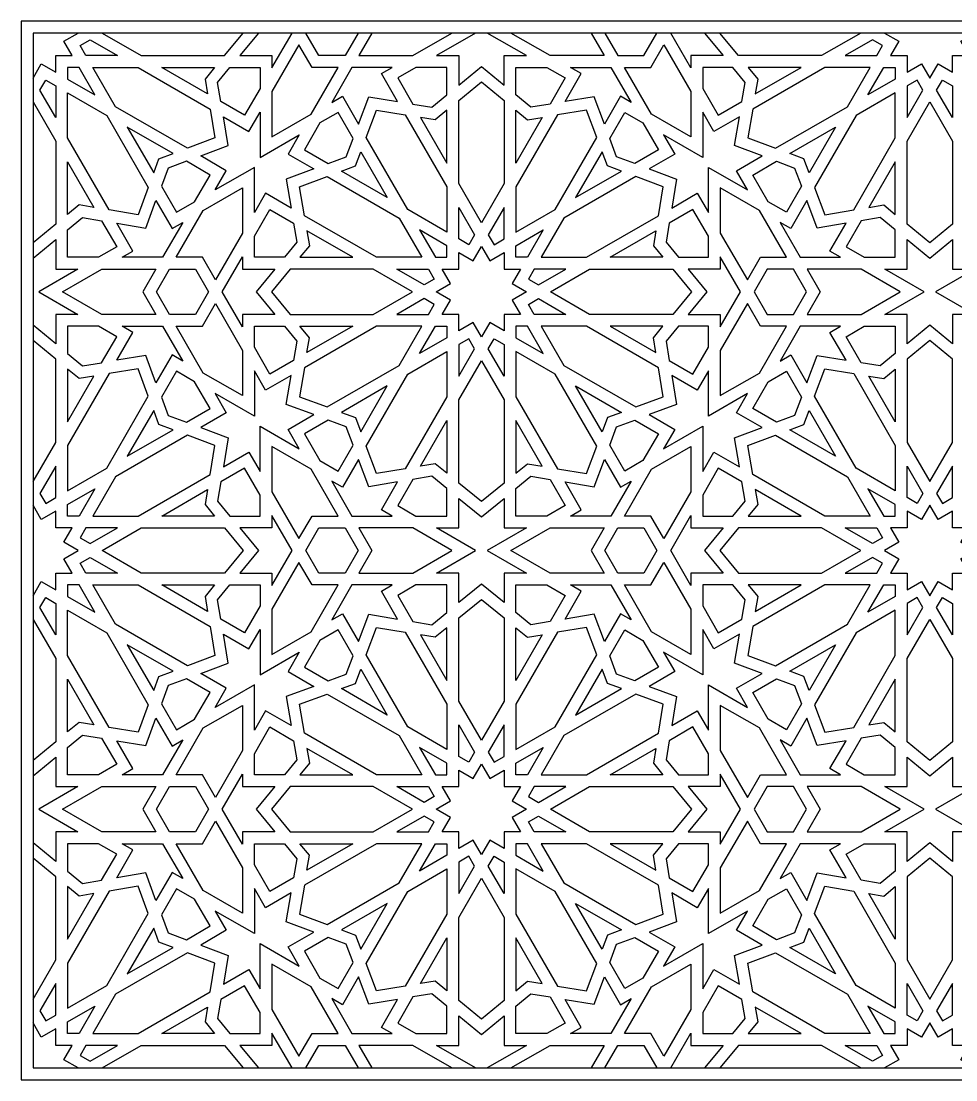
# Model space of a CAD drawing. Extents: x 1064 to 2722, y -963 to 3.
# Drawn here: x 1064 to 1917, y -963 to 3 of the extents above; entities that cross this region are included whole.
import ezdxf

# ---------------------------------------------------------------- set-up
doc = ezdxf.new("R2010")
doc.units = 0
doc.layers.add('LAYER_05', color=7, linetype='CONTINUOUS')

msp = doc.modelspace()

# ---------------------------------------------------------------- linework, layer by layer
at = {"layer": 'LAYER_05'}
for points in [[(1063.95, -963.33), (2721.77, -963.33), (2721.77, 2.96), (1063.95, 2.96)], [(1074.77, -952.51), (2710.94, -952.51), (2710.94, -7.86), (1074.77, -7.86)], [(1151.81, -28.5), (1123.02, -28.5), (1117.75, -19.38), (1126.88, -14.11)], [(1317.38, -18.69), (1292.74, -61.37), (1292.74, -102.66), (1328.49, -82.01), (1353.14, -39.33), (1329.3, -39.33)], [(1650.25, -18.69), (1674.89, -61.37), (1674.89, -102.66), (1639.14, -82.01), (1614.49, -39.33), (1638.33, -39.33)], [(1815.82, -28.5), (1844.61, -28.5), (1849.88, -19.38), (1840.75, -14.11)], [(1131.17, -64.26), (1116.77, -39.33), (1106.24, -39.33), (1106.24, -49.86)], [(1236.27, -77.27), (1240.66, -103.64), (1215.63, -113.02), (1149.91, -75.08), (1129.27, -39.33), (1170.55, -39.33)], [(1192.2, -39.33), (1240.43, -39.33), (1231.71, -49.91), (1233.97, -63.44)], [(1243.2, -52.99), (1254.45, -39.33), (1281.92, -39.33), (1281.92, -58.47), (1267.78, -82.96), (1246.11, -70.45)], [(1381.03, -65.99), (1407.4, -70.39), (1392.71, -44.94), (1402.43, -39.33), (1365.63, -39.33), (1347.24, -71.19), (1356.96, -65.58), (1371.65, -91.03)], [(1407.49, -48.9), (1421.23, -72.69), (1438.69, -75.6), (1452.35, -64.35), (1452.35, -39.33), (1424.07, -39.33)], [(1560.14, -48.9), (1546.4, -72.69), (1528.94, -75.6), (1515.28, -64.35), (1515.28, -39.33), (1543.56, -39.33)], [(1586.6, -65.99), (1560.23, -70.39), (1574.92, -44.94), (1565.2, -39.33), (1602, -39.33), (1620.39, -71.19), (1610.67, -65.58), (1595.98, -91.03)], [(1724.43, -52.99), (1713.18, -39.33), (1685.72, -39.33), (1685.72, -58.47), (1699.85, -82.96), (1721.52, -70.45)], [(1731.36, -77.27), (1726.97, -103.64), (1752, -113.02), (1817.72, -75.08), (1838.36, -39.33), (1797.08, -39.33)], [(1775.43, -39.33), (1727.2, -39.33), (1735.92, -49.91), (1733.66, -63.44)], [(1836.46, -64.26), (1850.86, -39.33), (1861.39, -39.33), (1861.39, -49.86)], [(1095.41, -56.11), (1095.41, -84.9), (1081.02, -59.97), (1086.29, -50.84)], [(1504.46, -145.34), (1483.82, -181.09), (1463.17, -145.34), (1463.17, -69.46), (1483.82, -52.47), (1504.46, -69.46)], [(1872.22, -56.11), (1872.22, -84.9), (1886.61, -59.97), (1881.34, -50.84)], [(1913.5, -56.11), (1913.5, -84.9), (1899.11, -59.97), (1904.38, -50.84)], [(1106.24, -62.36), (1141.99, -83), (1179.93, -148.72), (1170.55, -173.75), (1144.18, -169.36), (1106.24, -103.64)], [(1861.39, -62.36), (1825.64, -83), (1787.7, -148.72), (1797.08, -173.75), (1823.45, -169.36), (1861.39, -103.64)], [(1892.86, -199.42), (1872.22, -182.43), (1872.22, -106.54), (1892.86, -70.79), (1913.5, -106.54), (1913.5, -182.43)], [(1330.82, -131.86), (1305.78, -141.24), (1310.18, -167.61), (1286.85, -154.14), (1276.67, -171.77), (1276.67, -130.48), (1240.92, -151.13), (1251.1, -133.5), (1227.77, -120.03), (1252.8, -110.65), (1248.41, -84.28), (1271.74, -97.75), (1281.92, -80.12), (1281.92, -121.4), (1317.67, -100.76), (1307.49, -118.39)], [(1322.28, -114.43), (1343.95, -126.94), (1360.52, -120.73), (1366.73, -104.15), (1352.99, -80.36), (1336.41, -89.94)], [(1414.41, -82.53), (1452.35, -148.24), (1452.35, -189.52), (1416.6, -168.88), (1378.66, -103.17), (1388.04, -78.13)], [(1428.24, -84.83), (1452.35, -126.59), (1452.35, -78.37), (1441.76, -87.08)], [(1553.22, -82.53), (1515.28, -148.24), (1515.28, -189.52), (1551.03, -168.88), (1588.97, -103.17), (1579.59, -78.13)], [(1539.39, -84.83), (1515.28, -126.59), (1515.28, -78.37), (1525.87, -87.08)], [(1645.35, -114.43), (1623.68, -126.94), (1607.11, -120.73), (1600.9, -104.15), (1614.64, -80.36), (1631.22, -89.94)], [(1636.81, -131.86), (1661.85, -141.24), (1657.45, -167.61), (1680.78, -154.14), (1690.96, -171.77), (1690.96, -130.48), (1726.71, -151.13), (1716.53, -133.5), (1739.86, -120.03), (1714.83, -110.65), (1719.22, -84.28), (1695.89, -97.75), (1685.72, -80.12), (1685.72, -121.4), (1649.96, -100.76), (1660.14, -118.39)], [(1202.5, -117.94), (1160.74, -93.83), (1184.85, -135.59), (1189.66, -122.75)], [(1765.13, -117.94), (1806.89, -93.83), (1782.78, -135.59), (1777.97, -122.75)], [(1106.24, -173.52), (1106.24, -125.29), (1130.35, -167.06), (1116.82, -164.8)], [(1198.07, -131.16), (1191.86, -147.73), (1205.59, -171.52), (1222.17, -161.95), (1236.31, -137.46), (1214.64, -124.95)], [(1397.85, -158.06), (1356.09, -133.95), (1368.93, -129.13), (1373.74, -116.29)], [(1569.78, -158.06), (1611.54, -133.95), (1598.7, -129.13), (1593.89, -116.29)], [(1769.56, -131.16), (1775.77, -147.73), (1762.04, -171.52), (1745.46, -161.95), (1731.32, -137.46), (1752.99, -124.95)], [(1861.39, -173.52), (1861.39, -125.29), (1837.28, -167.06), (1850.81, -164.8)], [(1322.32, -174.62), (1317.92, -148.25), (1342.96, -138.86), (1408.67, -176.81), (1429.32, -212.56), (1388.03, -212.56)], [(1645.31, -174.62), (1649.71, -148.25), (1624.67, -138.86), (1558.96, -176.81), (1538.31, -212.56), (1579.6, -212.56)], [(1230.1, -169.87), (1265.85, -149.23), (1265.85, -190.51), (1241.2, -233.2), (1229.29, -212.56), (1205.45, -212.56)], [(1737.53, -169.87), (1701.78, -149.23), (1701.78, -190.51), (1726.43, -233.2), (1738.34, -212.56), (1762.18, -212.56)], [(1177.56, -185.89), (1186.94, -160.86), (1201.63, -186.31), (1211.35, -180.69), (1192.95, -212.56), (1156.16, -212.56), (1165.88, -206.95), (1151.19, -181.5)], [(1790.07, -185.89), (1780.69, -160.86), (1766, -186.31), (1756.28, -180.69), (1774.68, -212.56), (1811.47, -212.56), (1801.75, -206.95), (1816.44, -181.5)], [(1276.67, -212.56), (1276.67, -193.41), (1290.81, -168.92), (1312.48, -181.44), (1315.39, -198.89), (1304.14, -212.56)], [(1477.57, -191.92), (1472.3, -201.04), (1463.17, -195.77), (1463.17, -166.99)], [(1490.06, -191.92), (1495.33, -201.04), (1504.46, -195.77), (1504.46, -166.99)], [(1690.96, -212.56), (1690.96, -193.41), (1676.82, -168.92), (1655.15, -181.44), (1652.24, -198.89), (1663.49, -212.56)], [(1106.24, -212.56), (1106.24, -187.54), (1119.9, -176.29), (1137.36, -179.2), (1151.09, -202.99), (1134.51, -212.56)], [(1861.39, -212.56), (1861.39, -187.54), (1847.73, -176.29), (1830.27, -179.2), (1816.54, -202.99), (1833.12, -212.56)], [(1318.16, -212.56), (1366.39, -212.56), (1324.62, -188.44), (1326.87, -201.97)], [(1427.42, -187.63), (1441.81, -212.56), (1452.35, -212.56), (1452.35, -202.02)], [(1540.21, -187.63), (1525.82, -212.56), (1515.28, -212.56), (1515.28, -202.02)], [(1649.47, -212.56), (1601.24, -212.56), (1643.01, -188.44), (1640.76, -201.97)], [(1455.62, -251.58), (1442.53, -244.02), (1455.62, -236.47), (1448.06, -223.38), (1463.17, -223.38), (1463.17, -208.27), (1476.26, -215.83), (1483.82, -202.74), (1491.37, -215.83), (1504.46, -208.27), (1504.46, -223.38), (1519.57, -223.38), (1512.01, -236.47), (1525.1, -244.02), (1512.01, -251.58), (1519.57, -264.67), (1504.46, -264.67), (1504.46, -279.78), (1491.37, -272.22), (1483.82, -285.31), (1476.26, -272.22), (1463.17, -279.78), (1463.17, -264.67), (1448.06, -264.67)], [(1892.86, -274.61), (1872.22, -291.6), (1872.22, -264.67), (1851.86, -264.67), (1887.62, -244.02), (1851.86, -223.38), (1872.22, -223.38), (1872.22, -196.44), (1892.86, -213.44), (1913.5, -196.44), (1913.5, -223.38), (1933.85, -223.38), (1898.1, -244.02), (1933.85, -264.67), (1913.5, -264.67), (1913.5, -291.6)], [(1278.24, -244.02), (1295.23, -264.67), (1265.85, -264.67), (1265.85, -275.89), (1247.45, -244.02), (1265.85, -212.16), (1265.85, -223.38), (1295.23, -223.38)], [(1689.39, -244.02), (1672.4, -264.67), (1701.78, -264.67), (1701.78, -275.89), (1720.18, -244.02), (1701.78, -212.16), (1701.78, -223.38), (1672.4, -223.38)], [(1101.66, -244.02), (1137.41, -223.38), (1186.7, -223.38), (1174.79, -244.02), (1186.7, -264.67), (1137.41, -264.67)], [(1234.96, -244.02), (1223.04, -264.67), (1199.2, -264.67), (1187.28, -244.02), (1199.2, -223.38), (1223.04, -223.38)], [(1309.25, -264.67), (1385.13, -264.67), (1420.89, -244.02), (1385.13, -223.38), (1309.25, -223.38), (1292.26, -244.02)], [(1440.83, -232.51), (1431.71, -237.77), (1406.78, -223.38), (1435.57, -223.38)], [(1526.8, -232.51), (1535.92, -237.77), (1560.85, -223.38), (1532.07, -223.38)], [(1658.38, -264.67), (1582.5, -264.67), (1546.75, -244.02), (1582.5, -223.38), (1658.38, -223.38), (1675.37, -244.02)], [(1732.68, -244.02), (1744.59, -264.67), (1768.43, -264.67), (1780.35, -244.02), (1768.43, -223.38), (1744.59, -223.38)], [(1865.97, -244.02), (1830.22, -223.38), (1780.93, -223.38), (1792.84, -244.02), (1780.93, -264.67), (1830.22, -264.67)], [(1406.78, -264.67), (1435.57, -264.67), (1440.83, -255.54), (1431.71, -250.27)], [(1560.85, -264.67), (1532.07, -264.67), (1526.8, -255.54), (1535.92, -250.27)], [(1265.85, -338.82), (1230.1, -318.18), (1205.45, -275.49), (1229.29, -275.49), (1241.2, -254.85), (1265.85, -297.53)], [(1701.78, -338.82), (1737.53, -318.18), (1762.18, -275.49), (1738.34, -275.49), (1726.43, -254.85), (1701.78, -297.53)], [(1119.9, -311.76), (1137.36, -308.85), (1151.09, -285.06), (1134.51, -275.49), (1106.24, -275.49), (1106.24, -300.51)], [(1177.56, -302.15), (1151.19, -306.55), (1165.88, -281.1), (1156.16, -275.49), (1192.95, -275.49), (1211.35, -307.35), (1201.63, -301.74), (1186.94, -327.19)], [(1276.67, -275.49), (1304.14, -275.49), (1315.39, -289.15), (1312.48, -306.61), (1290.81, -319.12), (1276.67, -294.63)], [(1322.32, -313.43), (1317.92, -339.8), (1342.96, -349.18), (1408.67, -311.24), (1429.32, -275.49), (1388.03, -275.49)], [(1318.16, -275.49), (1366.39, -275.49), (1324.62, -299.6), (1326.87, -286.08)], [(1427.42, -300.42), (1441.81, -275.49), (1452.35, -275.49), (1452.35, -286.02)], [(1540.21, -300.42), (1525.82, -275.49), (1515.28, -275.49), (1515.28, -286.02)], [(1579.6, -275.49), (1538.31, -275.49), (1558.96, -311.24), (1624.67, -349.18), (1649.71, -339.8), (1645.31, -313.43)], [(1649.47, -275.49), (1601.24, -275.49), (1643.01, -299.6), (1640.76, -286.08)], [(1690.96, -275.49), (1663.49, -275.49), (1652.24, -289.15), (1655.15, -306.61), (1676.82, -319.12), (1690.96, -294.63)], [(1790.07, -302.15), (1816.44, -306.55), (1801.75, -281.1), (1811.47, -275.49), (1774.68, -275.49), (1756.28, -307.35), (1766, -301.74), (1780.69, -327.19)], [(1847.73, -311.76), (1830.27, -308.85), (1816.54, -285.06), (1833.12, -275.49), (1861.39, -275.49), (1861.39, -300.51)], [(1477.57, -296.13), (1472.3, -287.01), (1463.17, -292.27), (1463.17, -321.06)], [(1495.33, -287.01), (1504.46, -292.27), (1504.46, -321.06), (1490.06, -296.13)], [(1892.86, -417.25), (1913.5, -381.5), (1913.5, -305.62), (1892.86, -288.63), (1872.22, -305.62), (1872.22, -381.5)], [(1378.66, -384.88), (1416.6, -319.16), (1452.35, -298.52), (1452.35, -339.81), (1414.41, -405.52), (1388.04, -409.91)], [(1579.59, -409.91), (1588.97, -384.88), (1551.03, -319.16), (1515.28, -298.52), (1515.28, -339.81), (1553.22, -405.52)], [(1504.46, -418.59), (1483.82, -435.58), (1463.17, -418.59), (1463.17, -342.71), (1483.82, -306.95), (1504.46, -342.71)], [(1170.55, -314.29), (1144.18, -318.69), (1106.24, -384.4), (1106.24, -425.69), (1141.99, -405.04), (1179.93, -339.33)], [(1116.82, -323.24), (1106.24, -314.53), (1106.24, -362.76), (1130.35, -320.99)], [(1198.07, -356.89), (1214.64, -363.1), (1236.31, -350.59), (1222.17, -326.1), (1205.59, -316.53), (1191.86, -340.32)], [(1227.77, -368.02), (1252.8, -377.4), (1248.41, -403.77), (1271.74, -390.3), (1281.92, -407.93), (1281.92, -366.64), (1317.67, -387.29), (1307.49, -369.66), (1330.82, -356.19), (1305.78, -346.81), (1310.18, -320.44), (1286.85, -333.91), (1276.67, -316.28), (1276.67, -357.56), (1240.92, -336.92), (1251.1, -354.55)], [(1714.83, -377.4), (1739.86, -368.02), (1716.53, -354.55), (1726.71, -336.92), (1690.96, -357.56), (1690.96, -316.28), (1680.78, -333.91), (1657.45, -320.44), (1661.85, -346.81), (1636.81, -356.19), (1660.14, -369.66), (1649.96, -387.29), (1685.72, -366.64), (1685.72, -407.93), (1695.89, -390.3), (1719.22, -403.77)], [(1769.56, -356.89), (1752.99, -363.1), (1731.32, -350.59), (1745.46, -326.1), (1762.04, -316.53), (1775.77, -340.32)], [(1797.08, -314.29), (1823.45, -318.69), (1861.39, -384.4), (1861.39, -425.69), (1825.64, -405.04), (1787.7, -339.33)], [(1850.81, -323.24), (1861.39, -314.53), (1861.39, -362.76), (1837.28, -320.99)], [(1373.74, -371.75), (1397.85, -329.99), (1356.09, -354.1), (1368.93, -358.91)], [(1569.78, -329.99), (1611.54, -354.1), (1598.7, -358.91), (1593.89, -371.75)], [(1189.66, -365.3), (1184.85, -352.45), (1160.74, -394.22), (1202.5, -370.11)], [(1777.97, -365.3), (1782.78, -352.45), (1806.89, -394.22), (1765.13, -370.11)], [(1352.99, -407.68), (1366.73, -383.89), (1360.52, -367.32), (1343.95, -361.11), (1322.28, -373.62), (1336.41, -398.11)], [(1428.24, -403.22), (1452.35, -361.45), (1452.35, -409.68), (1441.76, -400.96)], [(1515.28, -361.45), (1515.28, -409.68), (1525.87, -400.96), (1539.39, -403.22)], [(1614.64, -407.68), (1600.9, -383.89), (1607.11, -367.32), (1623.68, -361.11), (1645.35, -373.62), (1631.22, -398.11)], [(1149.91, -412.97), (1129.27, -448.72), (1170.55, -448.72), (1236.27, -410.78), (1240.66, -384.41), (1215.63, -375.03)], [(1817.72, -412.97), (1838.36, -448.72), (1797.08, -448.72), (1731.36, -410.78), (1726.97, -384.41), (1752, -375.03)], [(1328.49, -406.03), (1292.74, -385.39), (1292.74, -426.67), (1317.38, -469.36), (1329.3, -448.72), (1353.14, -448.72)], [(1674.89, -385.39), (1674.89, -426.67), (1650.25, -469.36), (1638.33, -448.72), (1614.49, -448.72), (1639.14, -406.03)], [(1095.41, -431.93), (1095.41, -403.15), (1081.02, -428.08), (1086.29, -437.2)], [(1267.78, -405.09), (1246.11, -417.6), (1243.2, -435.05), (1254.45, -448.72), (1281.92, -448.72), (1281.92, -429.57)], [(1381.03, -422.05), (1371.65, -397.02), (1356.96, -422.47), (1347.24, -416.86), (1365.63, -448.72), (1402.43, -448.72), (1392.71, -443.11), (1407.4, -417.66)], [(1586.6, -422.05), (1595.98, -397.02), (1610.67, -422.47), (1620.39, -416.86), (1602, -448.72), (1565.2, -448.72), (1574.92, -443.11), (1560.23, -417.66)], [(1685.72, -448.72), (1713.18, -448.72), (1724.43, -435.05), (1721.52, -417.6), (1699.85, -405.09), (1685.72, -429.57)], [(1872.22, -431.93), (1872.22, -403.15), (1886.61, -428.08), (1881.34, -437.2)], [(1913.5, -431.93), (1913.5, -403.15), (1899.11, -428.08), (1904.38, -437.2)], [(1407.49, -439.15), (1424.07, -448.72), (1452.35, -448.72), (1452.35, -423.7), (1438.69, -412.45), (1421.23, -415.36)], [(1560.14, -439.15), (1543.56, -448.72), (1515.28, -448.72), (1515.28, -423.7), (1528.94, -412.45), (1546.4, -415.36)], [(1106.24, -438.18), (1131.17, -423.79), (1116.77, -448.72), (1106.24, -448.72)], [(1231.71, -438.13), (1240.43, -448.72), (1192.2, -448.72), (1233.97, -424.61)], [(1727.2, -448.72), (1775.43, -448.72), (1733.66, -424.61), (1735.92, -438.13)], [(1861.39, -438.18), (1836.46, -423.79), (1850.86, -448.72), (1861.39, -448.72)], [(1489.06, -480.18), (1524.81, -500.83), (1504.46, -500.83), (1504.46, -527.76), (1483.82, -510.77), (1463.17, -527.76), (1463.17, -500.83), (1442.82, -500.83), (1478.57, -480.18), (1442.82, -459.54), (1463.17, -459.54), (1463.17, -432.61), (1483.82, -449.6), (1504.46, -432.61), (1504.46, -459.54), (1524.81, -459.54)], [(1851.57, -480.18), (1864.66, -487.74), (1857.11, -500.83), (1872.22, -500.83), (1872.22, -515.94), (1885.3, -508.38), (1892.86, -521.47), (1900.41, -508.38), (1913.5, -515.94), (1913.5, -500.83), (1928.61, -500.83), (1921.06, -487.74), (1934.14, -480.18), (1921.06, -472.63), (1928.61, -459.54), (1913.5, -459.54), (1913.5, -444.43), (1900.41, -451.99), (1892.86, -438.9), (1885.3, -451.99), (1872.22, -444.43), (1872.22, -459.54), (1857.11, -459.54), (1864.66, -472.63)], [(1311.14, -480.18), (1292.74, -448.32), (1292.74, -459.54), (1263.35, -459.54), (1280.34, -480.18), (1263.35, -500.83), (1292.74, -500.83), (1292.74, -512.05)], [(1656.5, -480.18), (1674.89, -448.32), (1674.89, -459.54), (1704.28, -459.54), (1687.29, -480.18), (1704.28, -500.83), (1674.89, -500.83), (1674.89, -512.05)], [(1151.81, -459.54), (1123.02, -459.54), (1117.75, -468.67), (1126.88, -473.94)], [(1266.33, -480.18), (1249.34, -500.83), (1173.45, -500.83), (1137.7, -480.18), (1173.45, -459.54), (1249.34, -459.54)], [(1323.63, -480.18), (1335.55, -459.54), (1359.39, -459.54), (1371.3, -480.18), (1359.39, -500.83), (1335.55, -500.83)], [(1383.8, -480.18), (1371.88, -500.83), (1421.17, -500.83), (1456.93, -480.18), (1421.17, -459.54), (1371.88, -459.54)], [(1583.83, -480.18), (1595.75, -500.83), (1546.46, -500.83), (1510.7, -480.18), (1546.46, -459.54), (1595.75, -459.54)], [(1644, -480.18), (1632.08, -500.83), (1608.25, -500.83), (1596.33, -480.18), (1608.25, -459.54), (1632.08, -459.54)], [(1829.93, -480.18), (1794.18, -459.54), (1718.29, -459.54), (1701.3, -480.18), (1718.29, -500.83), (1794.18, -500.83)], [(1815.82, -459.54), (1844.61, -459.54), (1849.88, -468.67), (1840.75, -473.94)], [(1151.81, -500.83), (1123.02, -500.83), (1117.75, -491.7), (1126.88, -486.43)], [(1317.38, -491.01), (1292.74, -533.69), (1292.74, -574.98), (1328.49, -554.34), (1353.14, -511.65), (1329.3, -511.65)], [(1650.25, -491.01), (1674.89, -533.69), (1674.89, -574.98), (1639.14, -554.34), (1614.49, -511.65), (1638.33, -511.65)], [(1815.82, -500.83), (1844.61, -500.83), (1849.88, -491.7), (1840.75, -486.43)], [(1131.17, -536.58), (1116.77, -511.65), (1106.24, -511.65), (1106.24, -522.19)], [(1236.27, -549.59), (1240.66, -575.96), (1215.63, -585.34), (1149.91, -547.4), (1129.27, -511.65), (1170.55, -511.65)], [(1192.2, -511.65), (1240.43, -511.65), (1231.71, -522.24), (1233.97, -535.76)], [(1243.2, -525.31), (1254.45, -511.65), (1281.92, -511.65), (1281.92, -530.79), (1267.78, -555.28), (1246.11, -542.77)], [(1381.03, -538.31), (1407.4, -542.71), (1392.71, -517.26), (1402.43, -511.65), (1365.63, -511.65), (1347.24, -543.51), (1356.96, -537.9), (1371.65, -563.35)], [(1407.49, -521.22), (1421.23, -545.01), (1438.69, -547.92), (1452.35, -536.67), (1452.35, -511.65), (1424.07, -511.65)], [(1560.14, -521.22), (1546.4, -545.01), (1528.94, -547.92), (1515.28, -536.67), (1515.28, -511.65), (1543.56, -511.65)], [(1586.6, -538.31), (1560.23, -542.71), (1574.92, -517.26), (1565.2, -511.65), (1602, -511.65), (1620.39, -543.51), (1610.67, -537.9), (1595.98, -563.35)], [(1724.43, -525.31), (1713.18, -511.65), (1685.72, -511.65), (1685.72, -530.79), (1699.85, -555.28), (1721.52, -542.77)], [(1731.36, -549.59), (1726.97, -575.96), (1752, -585.34), (1817.72, -547.4), (1838.36, -511.65), (1797.08, -511.65)], [(1775.43, -511.65), (1727.2, -511.65), (1735.92, -522.24), (1733.66, -535.76)], [(1836.46, -536.58), (1850.86, -511.65), (1861.39, -511.65), (1861.39, -522.19)], [(1095.41, -528.43), (1095.41, -557.22), (1081.02, -532.29), (1086.29, -523.17)], [(1504.46, -617.66), (1483.82, -653.42), (1463.17, -617.66), (1463.17, -541.78), (1483.82, -524.79), (1504.46, -541.78)], [(1872.22, -528.43), (1872.22, -557.22), (1886.61, -532.29), (1881.34, -523.17)], [(1913.5, -528.43), (1913.5, -557.22), (1899.11, -532.29), (1904.38, -523.17)], [(1106.24, -534.68), (1141.99, -555.33), (1179.93, -621.04), (1170.55, -646.08), (1144.18, -641.68), (1106.24, -575.97)], [(1861.39, -534.68), (1825.64, -555.33), (1787.7, -621.04), (1797.08, -646.08), (1823.45, -641.68), (1861.39, -575.97)], [(1414.41, -554.85), (1452.35, -620.56), (1452.35, -661.85), (1416.6, -641.21), (1378.66, -575.49), (1388.04, -550.45)], [(1428.24, -557.15), (1452.35, -598.92), (1452.35, -550.69), (1441.76, -559.4)], [(1553.22, -554.85), (1515.28, -620.56), (1515.28, -661.85), (1551.03, -641.21), (1588.97, -575.49), (1579.59, -550.45)], [(1539.39, -557.15), (1515.28, -598.92), (1515.28, -550.69), (1525.87, -559.4)], [(1892.86, -671.74), (1872.22, -654.75), (1872.22, -578.87), (1892.86, -543.11), (1913.5, -578.87), (1913.5, -654.75)], [(1330.82, -604.18), (1305.78, -613.56), (1310.18, -639.93), (1286.85, -626.46), (1276.67, -644.09), (1276.67, -602.81), (1240.92, -623.45), (1251.1, -605.82), (1227.77, -592.35), (1252.8, -582.97), (1248.41, -556.6), (1271.74, -570.07), (1281.92, -552.44), (1281.92, -593.72), (1317.67, -573.08), (1307.49, -590.71)], [(1322.28, -586.75), (1343.95, -599.26), (1360.52, -593.05), (1366.73, -576.48), (1352.99, -552.69), (1336.41, -562.26)], [(1645.35, -586.75), (1623.68, -599.26), (1607.11, -593.05), (1600.9, -576.48), (1614.64, -552.69), (1631.22, -562.26)], [(1636.81, -604.18), (1661.85, -613.56), (1657.45, -639.93), (1680.78, -626.46), (1690.96, -644.09), (1690.96, -602.81), (1726.71, -623.45), (1716.53, -605.82), (1739.86, -592.35), (1714.83, -582.97), (1719.22, -556.6), (1695.89, -570.07), (1685.72, -552.44), (1685.72, -593.72), (1649.96, -573.08), (1660.14, -590.71)], [(1202.5, -590.26), (1160.74, -566.15), (1184.85, -607.91), (1189.66, -595.07)], [(1765.13, -590.26), (1806.89, -566.15), (1782.78, -607.91), (1777.97, -595.07)], [(1397.85, -630.38), (1356.09, -606.27), (1368.93, -601.46), (1373.74, -588.62)], [(1569.78, -630.38), (1611.54, -606.27), (1598.7, -601.46), (1593.89, -588.62)], [(1106.24, -645.84), (1106.24, -597.61), (1130.35, -639.38), (1116.82, -637.13)], [(1198.07, -603.48), (1191.86, -620.05), (1205.59, -643.84), (1222.17, -634.27), (1236.31, -609.78), (1214.64, -597.27)], [(1769.56, -603.48), (1775.77, -620.05), (1762.04, -643.84), (1745.46, -634.27), (1731.32, -609.78), (1752.99, -597.27)], [(1861.39, -645.84), (1861.39, -597.61), (1837.28, -639.38), (1850.81, -637.13)], [(1322.32, -646.94), (1317.92, -620.57), (1342.96, -611.19), (1408.67, -649.13), (1429.32, -684.88), (1388.03, -684.88)], [(1645.31, -646.94), (1649.71, -620.57), (1624.67, -611.19), (1558.96, -649.13), (1538.31, -684.88), (1579.6, -684.88)], [(1230.1, -642.19), (1265.85, -621.55), (1265.85, -662.84), (1241.2, -705.52), (1229.29, -684.88), (1205.45, -684.88)], [(1737.53, -642.19), (1701.78, -621.55), (1701.78, -662.84), (1726.43, -705.52), (1738.34, -684.88), (1762.18, -684.88)], [(1177.56, -658.22), (1186.94, -633.18), (1201.63, -658.63), (1211.35, -653.02), (1192.95, -684.88), (1156.16, -684.88), (1165.88, -679.27), (1151.19, -653.82)], [(1790.07, -658.22), (1780.69, -633.18), (1766, -658.63), (1756.28, -653.02), (1774.68, -684.88), (1811.47, -684.88), (1801.75, -679.27), (1816.44, -653.82)], [(1276.67, -684.88), (1276.67, -665.74), (1290.81, -641.25), (1312.48, -653.76), (1315.39, -671.22), (1304.14, -684.88)], [(1477.57, -664.24), (1472.3, -673.36), (1463.17, -668.1), (1463.17, -639.31)], [(1490.06, -664.24), (1495.33, -673.36), (1504.46, -668.1), (1504.46, -639.31)], [(1690.96, -684.88), (1690.96, -665.74), (1676.82, -641.25), (1655.15, -653.76), (1652.24, -671.22), (1663.49, -684.88)], [(1106.24, -684.88), (1106.24, -659.86), (1119.9, -648.61), (1137.36, -651.52), (1151.09, -675.31), (1134.51, -684.88)], [(1861.39, -684.88), (1861.39, -659.86), (1847.73, -648.61), (1830.27, -651.52), (1816.54, -675.31), (1833.12, -684.88)], [(1318.16, -684.88), (1366.39, -684.88), (1324.62, -660.77), (1326.87, -674.29)], [(1427.42, -659.95), (1441.81, -684.88), (1452.35, -684.88), (1452.35, -674.34)], [(1540.21, -659.95), (1525.82, -684.88), (1515.28, -684.88), (1515.28, -674.34)], [(1649.47, -684.88), (1601.24, -684.88), (1643.01, -660.77), (1640.76, -674.29)], [(1455.62, -723.9), (1442.53, -716.35), (1455.62, -708.79), (1448.06, -695.7), (1463.17, -695.7), (1463.17, -680.59), (1476.26, -688.15), (1483.82, -675.06), (1491.37, -688.15), (1504.46, -680.59), (1504.46, -695.7), (1519.57, -695.7), (1512.01, -708.79), (1525.1, -716.35), (1512.01, -723.9), (1519.57, -736.99), (1504.46, -736.99), (1504.46, -752.1), (1491.37, -744.54), (1483.82, -757.63), (1476.26, -744.54), (1463.17, -752.1), (1463.17, -736.99), (1448.06, -736.99)], [(1892.86, -746.93), (1872.22, -763.92), (1872.22, -736.99), (1851.86, -736.99), (1887.62, -716.35), (1851.86, -695.7), (1872.22, -695.7), (1872.22, -668.77), (1892.86, -685.76), (1913.5, -668.77), (1913.5, -695.7), (1933.85, -695.7), (1898.1, -716.35), (1933.85, -736.99), (1913.5, -736.99), (1913.5, -763.92)], [(1278.24, -716.35), (1295.23, -736.99), (1265.85, -736.99), (1265.85, -748.21), (1247.45, -716.35), (1265.85, -684.48), (1265.85, -695.7), (1295.23, -695.7)], [(1689.39, -716.35), (1672.4, -736.99), (1701.78, -736.99), (1701.78, -748.21), (1720.18, -716.35), (1701.78, -684.48), (1701.78, -695.7), (1672.4, -695.7)], [(1101.66, -716.35), (1137.41, -695.7), (1186.7, -695.7), (1174.79, -716.35), (1186.7, -736.99), (1137.41, -736.99)], [(1234.96, -716.35), (1223.04, -736.99), (1199.2, -736.99), (1187.28, -716.35), (1199.2, -695.7), (1223.04, -695.7)], [(1309.25, -736.99), (1385.13, -736.99), (1420.89, -716.35), (1385.13, -695.7), (1309.25, -695.7), (1292.26, -716.35)], [(1440.83, -704.83), (1431.71, -710.1), (1406.78, -695.7), (1435.57, -695.7)], [(1526.8, -704.83), (1535.92, -710.1), (1560.85, -695.7), (1532.07, -695.7)], [(1658.38, -736.99), (1582.5, -736.99), (1546.75, -716.35), (1582.5, -695.7), (1658.38, -695.7), (1675.37, -716.35)], [(1732.68, -716.35), (1744.59, -736.99), (1768.43, -736.99), (1780.35, -716.35), (1768.43, -695.7), (1744.59, -695.7)], [(1865.97, -716.35), (1830.22, -695.7), (1780.93, -695.7), (1792.84, -716.35), (1780.93, -736.99), (1830.22, -736.99)], [(1406.78, -736.99), (1435.57, -736.99), (1440.83, -727.86), (1431.71, -722.59)], [(1560.85, -736.99), (1532.07, -736.99), (1526.8, -727.86), (1535.92, -722.59)], [(1265.85, -811.14), (1230.1, -790.5), (1205.45, -747.81), (1229.29, -747.81), (1241.2, -727.17), (1265.85, -769.86)], [(1701.78, -811.14), (1737.53, -790.5), (1762.18, -747.81), (1738.34, -747.81), (1726.43, -727.17), (1701.78, -769.86)], [(1119.9, -784.08), (1137.36, -781.17), (1151.09, -757.38), (1134.51, -747.81), (1106.24, -747.81), (1106.24, -772.83)], [(1177.56, -774.48), (1151.19, -778.87), (1165.88, -753.42), (1156.16, -747.81), (1192.95, -747.81), (1211.35, -779.67), (1201.63, -774.06), (1186.94, -799.51)], [(1276.67, -747.81), (1304.14, -747.81), (1315.39, -761.48), (1312.48, -778.93), (1290.81, -791.44), (1276.67, -766.96)], [(1322.32, -785.75), (1317.92, -812.12), (1342.96, -821.5), (1408.67, -783.56), (1429.32, -747.81), (1388.03, -747.81)], [(1318.16, -747.81), (1366.39, -747.81), (1324.62, -771.92), (1326.87, -758.4)], [(1427.42, -772.74), (1441.81, -747.81), (1452.35, -747.81), (1452.35, -758.35)], [(1540.21, -772.74), (1525.82, -747.81), (1515.28, -747.81), (1515.28, -758.35)], [(1579.6, -747.81), (1538.31, -747.81), (1558.96, -783.56), (1624.67, -821.5), (1649.71, -812.12), (1645.31, -785.75)], [(1649.47, -747.81), (1601.24, -747.81), (1643.01, -771.92), (1640.76, -758.4)], [(1690.96, -747.81), (1663.49, -747.81), (1652.24, -761.48), (1655.15, -778.93), (1676.82, -791.44), (1690.96, -766.96)], [(1790.07, -774.48), (1816.44, -778.87), (1801.75, -753.42), (1811.47, -747.81), (1774.68, -747.81), (1756.28, -779.67), (1766, -774.06), (1780.69, -799.51)], [(1847.73, -784.08), (1830.27, -781.17), (1816.54, -757.38), (1833.12, -747.81), (1861.39, -747.81), (1861.39, -772.83)], [(1477.57, -768.45), (1472.3, -759.33), (1463.17, -764.6), (1463.17, -793.38)], [(1495.33, -759.33), (1504.46, -764.6), (1504.46, -793.38), (1490.06, -768.45)], [(1892.86, -889.58), (1913.5, -853.82), (1913.5, -777.94), (1892.86, -760.95), (1872.22, -777.94), (1872.22, -853.82)], [(1378.66, -857.2), (1416.6, -791.49), (1452.35, -770.84), (1452.35, -812.13), (1414.41, -877.84), (1388.04, -882.24)], [(1579.59, -882.24), (1588.97, -857.2), (1551.03, -791.49), (1515.28, -770.84), (1515.28, -812.13), (1553.22, -877.84)], [(1504.46, -890.91), (1483.82, -907.9), (1463.17, -890.91), (1463.17, -815.03), (1483.82, -779.28), (1504.46, -815.03)], [(1170.55, -786.62), (1144.18, -791.01), (1106.24, -856.72), (1106.24, -898.01), (1141.99, -877.37), (1179.93, -811.65)], [(1116.82, -795.57), (1106.24, -786.85), (1106.24, -835.08), (1130.35, -793.31)], [(1198.07, -829.21), (1214.64, -835.42), (1236.31, -822.91), (1222.17, -798.42), (1205.59, -788.85), (1191.86, -812.64)], [(1227.77, -840.34), (1252.8, -849.72), (1248.41, -876.09), (1271.74, -862.62), (1281.92, -880.25), (1281.92, -838.97), (1317.67, -859.61), (1307.49, -841.98), (1330.82, -828.51), (1305.78, -819.13), (1310.18, -792.76), (1286.85, -806.23), (1276.67, -788.6), (1276.67, -829.89), (1240.92, -809.24), (1251.1, -826.87)], [(1714.83, -849.72), (1739.86, -840.34), (1716.53, -826.87), (1726.71, -809.24), (1690.96, -829.89), (1690.96, -788.6), (1680.78, -806.23), (1657.45, -792.76), (1661.85, -819.13), (1636.81, -828.51), (1660.14, -841.98), (1649.96, -859.61), (1685.72, -838.97), (1685.72, -880.25), (1695.89, -862.62), (1719.22, -876.09)], [(1769.56, -829.21), (1752.99, -835.42), (1731.32, -822.91), (1745.46, -798.42), (1762.04, -788.85), (1775.77, -812.64)], [(1797.08, -786.62), (1823.45, -791.01), (1861.39, -856.72), (1861.39, -898.01), (1825.64, -877.37), (1787.7, -811.65)], [(1850.81, -795.57), (1861.39, -786.85), (1861.39, -835.08), (1837.28, -793.31)], [(1373.74, -844.08), (1397.85, -802.31), (1356.09, -826.42), (1368.93, -831.23)], [(1569.78, -802.31), (1611.54, -826.42), (1598.7, -831.23), (1593.89, -844.08)], [(1189.66, -837.62), (1184.85, -824.78), (1160.74, -866.54), (1202.5, -842.43)], [(1777.97, -837.62), (1782.78, -824.78), (1806.89, -866.54), (1765.13, -842.43)], [(1352.99, -880), (1366.73, -856.22), (1360.52, -839.64), (1343.95, -833.43), (1322.28, -845.94), (1336.41, -870.43)], [(1428.24, -875.54), (1452.35, -833.77), (1452.35, -882), (1441.76, -873.29)], [(1515.28, -833.77), (1515.28, -882), (1525.87, -873.29), (1539.39, -875.54)], [(1614.64, -880), (1600.9, -856.22), (1607.11, -839.64), (1623.68, -833.43), (1645.35, -845.94), (1631.22, -870.43)], [(1149.91, -885.29), (1129.27, -921.04), (1170.55, -921.04), (1236.27, -883.1), (1240.66, -856.73), (1215.63, -847.35)], [(1817.72, -885.29), (1838.36, -921.04), (1797.08, -921.04), (1731.36, -883.1), (1726.97, -856.73), (1752, -847.35)], [(1328.49, -878.35), (1292.74, -857.71), (1292.74, -899), (1317.38, -941.68), (1329.3, -921.04), (1353.14, -921.04)], [(1674.89, -857.71), (1674.89, -899), (1650.25, -941.68), (1638.33, -921.04), (1614.49, -921.04), (1639.14, -878.35)], [(1381.03, -894.38), (1371.65, -869.34), (1356.96, -894.79), (1347.24, -889.18), (1365.63, -921.04), (1402.43, -921.04), (1392.71, -915.43), (1407.4, -889.98)], [(1586.6, -894.38), (1595.98, -869.34), (1610.67, -894.79), (1620.39, -889.18), (1602, -921.04), (1565.2, -921.04), (1574.92, -915.43), (1560.23, -889.98)], [(1095.41, -904.26), (1095.41, -875.47), (1081.02, -900.4), (1086.29, -909.53)], [(1267.78, -877.41), (1246.11, -889.92), (1243.2, -907.38), (1254.45, -921.04), (1281.92, -921.04), (1281.92, -901.9)], [(1685.72, -921.04), (1713.18, -921.04), (1724.43, -907.38), (1721.52, -889.92), (1699.85, -877.41), (1685.72, -901.9)], [(1872.22, -904.26), (1872.22, -875.47), (1886.61, -900.4), (1881.34, -909.53)], [(1913.5, -904.26), (1913.5, -875.47), (1899.11, -900.4), (1904.38, -909.53)], [(1407.49, -911.47), (1424.07, -921.04), (1452.35, -921.04), (1452.35, -896.02), (1438.69, -884.77), (1421.23, -887.68)], [(1560.14, -911.47), (1543.56, -921.04), (1515.28, -921.04), (1515.28, -896.02), (1528.94, -884.77), (1546.4, -887.68)], [(1106.24, -910.51), (1131.17, -896.11), (1116.77, -921.04), (1106.24, -921.04)], [(1231.71, -910.45), (1240.43, -921.04), (1192.2, -921.04), (1233.97, -896.93)], [(1727.2, -921.04), (1775.43, -921.04), (1733.66, -896.93), (1735.92, -910.45)], [(1861.39, -910.51), (1836.46, -896.11), (1850.86, -921.04), (1861.39, -921.04)], [(1151.81, -931.86), (1123.02, -931.86), (1117.75, -940.99), (1126.88, -946.26)], [(1815.82, -931.86), (1844.61, -931.86), (1849.88, -940.99), (1840.75, -946.26)]]:
    msp.add_lwpolyline(points, close=True, dxfattribs=at)
for points in [[(1074.77, -49.15), (1082.33, -36.06), (1095.41, -43.61), (1095.41, -28.5), (1110.52, -28.5), (1102.97, -15.42), (1116.06, -7.86)], [(1137.7, -7.86), (1173.45, -28.5), (1249.34, -28.5), (1266.33, -7.86)], [(1280.34, -7.86), (1263.35, -28.5), (1292.74, -28.5), (1292.74, -39.73), (1311.14, -7.86)], [(1371.3, -7.86), (1359.39, -28.5), (1335.55, -28.5), (1323.63, -7.86)], [(1383.8, -7.86), (1371.88, -28.5), (1421.17, -28.5), (1456.93, -7.86)], [(1478.57, -7.86), (1442.82, -28.5), (1463.17, -28.5), (1463.17, -55.44), (1483.82, -38.45), (1504.46, -55.44), (1504.46, -28.5), (1524.81, -28.5), (1489.06, -7.86)], [(1583.83, -7.86), (1595.75, -28.5), (1546.46, -28.5), (1510.7, -7.86)], [(1596.33, -7.86), (1608.25, -28.5), (1632.08, -28.5), (1644, -7.86)], [(1687.29, -7.86), (1704.28, -28.5), (1674.89, -28.5), (1674.89, -39.73), (1656.5, -7.86)], [(1829.93, -7.86), (1794.18, -28.5), (1718.29, -28.5), (1701.3, -7.86)], [(1851.57, -7.86), (1864.66, -15.42), (1857.11, -28.5), (1872.22, -28.5), (1872.22, -43.61), (1885.3, -36.06), (1892.86, -49.15), (1900.41, -36.06), (1913.5, -43.61), (1913.5, -28.5), (1928.61, -28.5), (1921.06, -15.42), (1934.14, -7.86)], [(1074.77, -70.79), (1095.41, -106.54), (1095.41, -182.43), (1074.77, -199.42)], [(1074.77, -213.44), (1095.41, -196.44), (1095.41, -223.38), (1115.77, -223.38), (1080.01, -244.02), (1115.77, -264.67), (1095.41, -264.67), (1095.41, -291.6), (1074.77, -274.61)], [(1074.77, -417.25), (1095.41, -381.5), (1095.41, -305.62), (1074.77, -288.63)], [(1074.77, -521.47), (1082.33, -508.38), (1095.41, -515.94), (1095.41, -500.83), (1110.52, -500.83), (1102.97, -487.74), (1116.06, -480.18), (1102.97, -472.63), (1110.52, -459.54), (1095.41, -459.54), (1095.41, -444.43), (1082.33, -451.99), (1074.77, -438.9)], [(1074.77, -543.11), (1095.41, -578.87), (1095.41, -654.75), (1074.77, -671.74)], [(1074.77, -685.76), (1095.41, -668.77), (1095.41, -695.7), (1115.77, -695.7), (1080.01, -716.35), (1115.77, -736.99), (1095.41, -736.99), (1095.41, -763.92), (1074.77, -746.93)], [(1074.77, -889.58), (1095.41, -853.82), (1095.41, -777.94), (1074.77, -760.95)], [(1478.57, -952.51), (1442.82, -931.86), (1463.17, -931.86), (1463.17, -904.93), (1483.82, -921.92), (1504.46, -904.93), (1504.46, -931.86), (1524.81, -931.86), (1489.06, -952.51)], [(1116.06, -952.51), (1102.97, -944.95), (1110.52, -931.86), (1095.41, -931.86), (1095.41, -916.75), (1082.33, -924.31), (1074.77, -911.22)], [(1934.14, -952.51), (1921.06, -944.95), (1928.61, -931.86), (1913.5, -931.86), (1913.5, -916.75), (1900.41, -924.31), (1892.86, -911.22), (1885.3, -924.31), (1872.22, -916.75), (1872.22, -931.86), (1857.11, -931.86), (1864.66, -944.95), (1851.57, -952.51)], [(1311.14, -952.51), (1292.74, -920.64), (1292.74, -931.86), (1263.35, -931.86), (1280.34, -952.51)], [(1656.5, -952.51), (1674.89, -920.64), (1674.89, -931.86), (1704.28, -931.86), (1687.29, -952.51)], [(1137.7, -952.51), (1173.45, -931.86), (1249.34, -931.86), (1266.33, -952.51)], [(1323.63, -952.51), (1335.55, -931.86), (1359.39, -931.86), (1371.3, -952.51)], [(1456.93, -952.51), (1421.17, -931.86), (1371.88, -931.86), (1383.8, -952.51)], [(1510.7, -952.51), (1546.46, -931.86), (1595.75, -931.86), (1583.83, -952.51)], [(1596.33, -952.51), (1608.25, -931.86), (1632.08, -931.86), (1644, -952.51)], [(1829.93, -952.51), (1794.18, -931.86), (1718.29, -931.86), (1701.3, -952.51)]]:
    msp.add_lwpolyline(points, dxfattribs=at)

doc.saveas('drawing.dxf')
